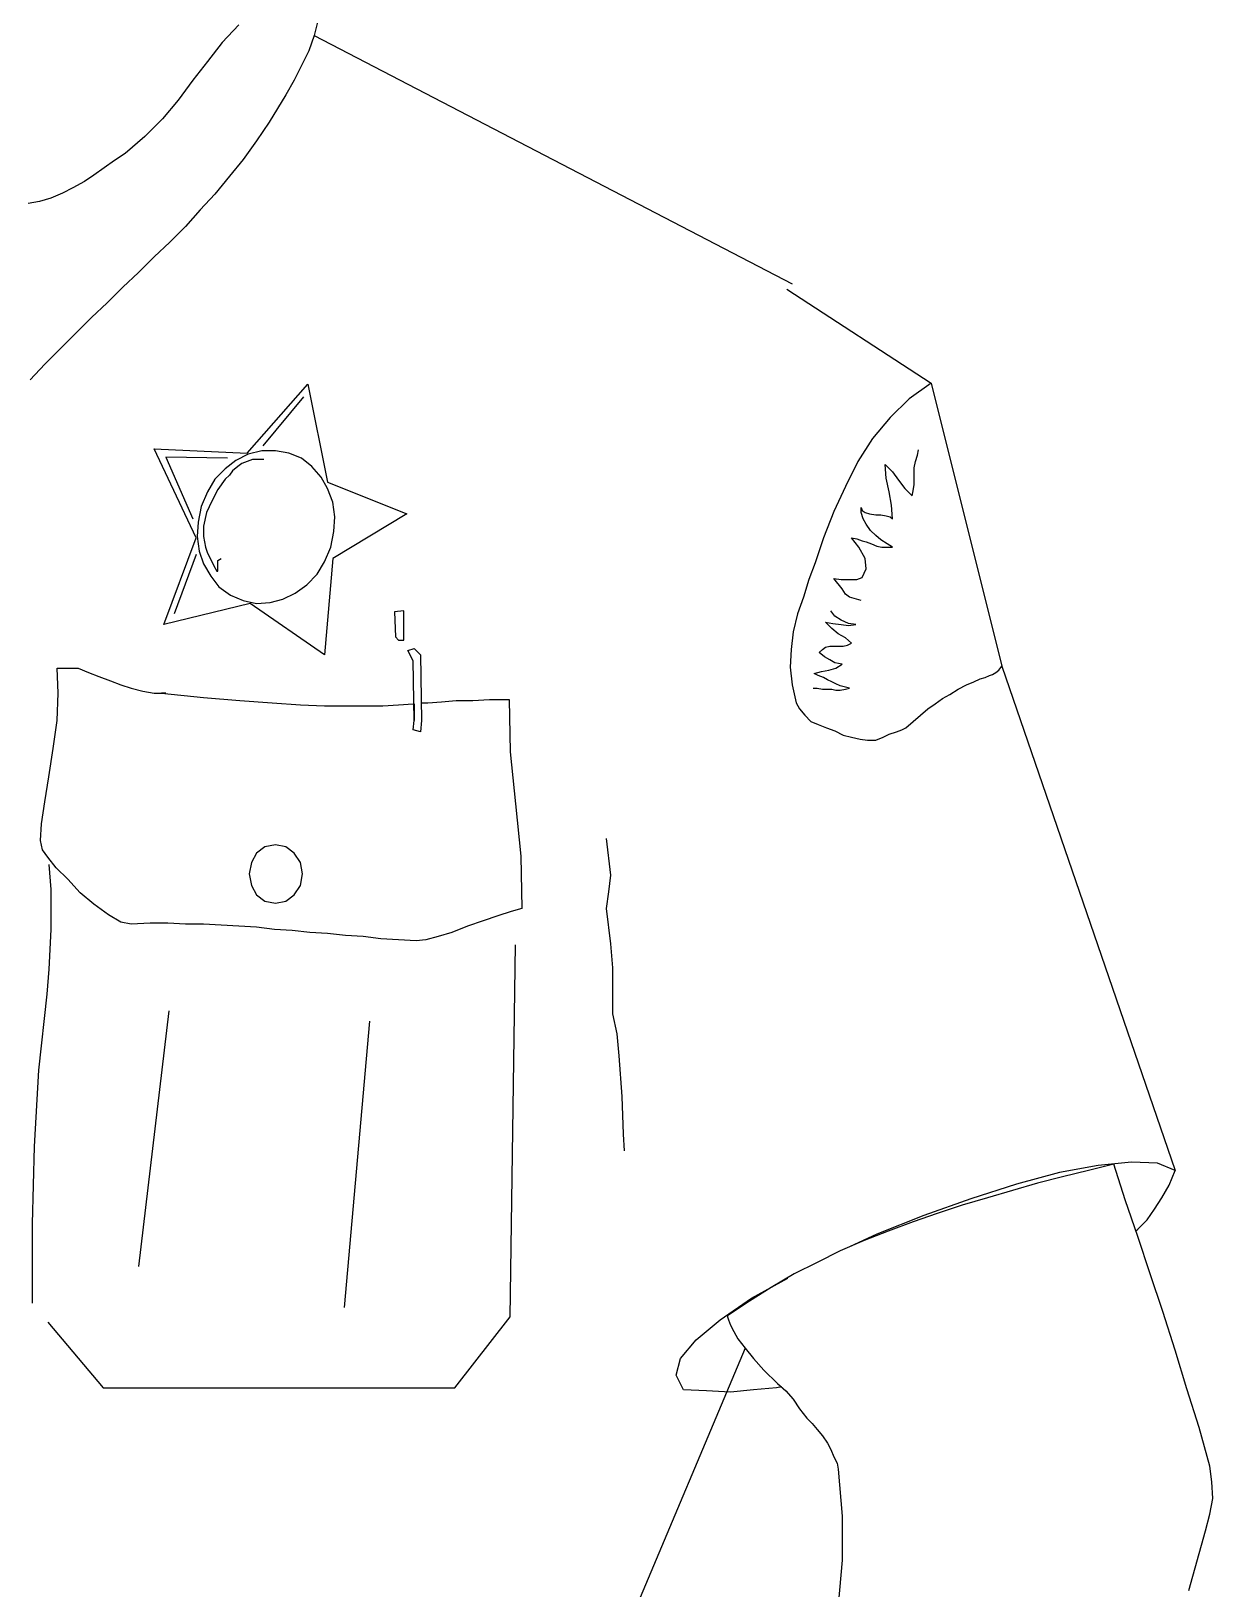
# Model space of a CAD drawing. Header units: millimetres. Extents: x -1624.82 to -1624.21, y 1860.8 to 1862.74.
# Drawn here: x -1624.527 to -1624.2111, y 1862.0007 to 1862.4169 of the extents above; entities that cross this region are included whole.
import ezdxf

# ---------------------------------------------------------------- set-up
doc = ezdxf.new("R2010")
doc.units = ezdxf.units.MM
doc.header["$LTSCALE"] = 10
doc.layers.add('Humanos', color=2, linetype='Continuous')

msp = doc.modelspace()

# ---------------------------------------------------------------- linework, layer by layer
at = {"layer": 'Humanos'}
for p, q in [((-1624.47149, 1862.41861), (-1624.47596, 1862.41387)), ((-1624.45028, 1862.42001), (-1624.4514, 1862.41582)), ((-1624.47596, 1862.41387), (-1624.47987, 1862.40885)), ((-1624.4514, 1862.41582), (-1624.4528, 1862.41164)), ((-1624.4514, 1862.41582), (-1624.3236, 1862.3494)), ((-1624.47987, 1862.40885), (-1624.48377, 1862.40382)), ((-1624.45475, 1862.40773), (-1624.45671, 1862.40382)), ((-1624.4528, 1862.41164), (-1624.45475, 1862.40773)), ((-1624.48377, 1862.40382), (-1624.48768, 1862.39853)), ((-1624.45671, 1862.40382), (-1624.45894, 1862.39992)), ((-1624.45894, 1862.39992), (-1624.46117, 1862.39629)), ((-1624.48768, 1862.39853), (-1624.49186, 1862.3935)), ((-1624.46117, 1862.39629), (-1624.4634, 1862.39266)), ((-1624.49186, 1862.3935), (-1624.49661, 1862.38875)), ((-1624.4634, 1862.39266), (-1624.46675, 1862.38764)), ((-1624.49661, 1862.38875), (-1624.50191, 1862.38429)), ((-1624.46675, 1862.38764), (-1624.47038, 1862.38261)), ((-1624.50191, 1862.38429), (-1624.5047, 1862.38234)), ((-1624.50749, 1862.38038), (-1624.51028, 1862.37843)), ((-1624.5047, 1862.38234), (-1624.50749, 1862.38038)), ((-1624.47038, 1862.38261), (-1624.47401, 1862.37815)), ((-1624.51586, 1862.37508), (-1624.51865, 1862.37368)), ((-1624.51279, 1862.37676), (-1624.51586, 1862.37508)), ((-1624.51028, 1862.37843), (-1624.51279, 1862.37676)), ((-1624.47401, 1862.37815), (-1624.47792, 1862.37341)), ((-1624.52479, 1862.37146), (-1624.52785, 1862.37089)), ((-1624.52171, 1862.37229), (-1624.52479, 1862.37146)), ((-1624.51865, 1862.37368), (-1624.52171, 1862.37229)), ((-1624.47792, 1862.37341), (-1624.48181, 1862.36923)), ((-1624.48181, 1862.36923), (-1624.48572, 1862.36476)), ((-1624.48572, 1862.36476), (-1624.48991, 1862.36057)), ((-1624.48991, 1862.36057), (-1624.4941, 1862.35666)), ((-1624.4941, 1862.35666), (-1624.49829, 1862.35248)), ((-1624.49829, 1862.35248), (-1624.50247, 1862.34857)), ((-1624.50247, 1862.34857), (-1624.50666, 1862.34438)), ((-1624.32499, 1862.34801), (-1624.28648, 1862.32289)), ((-1624.50666, 1862.34438), (-1624.51084, 1862.34047)), ((-1624.51084, 1862.34047), (-1624.51502, 1862.33629)), ((-1624.51502, 1862.33629), (-1624.5192, 1862.33211)), ((-1624.5192, 1862.33211), (-1624.52339, 1862.32792)), ((-1624.52339, 1862.32792), (-1624.52729, 1862.32374)), ((-1624.46926, 1862.3042), (-1624.45307, 1862.32262)), ((-1624.45307, 1862.32262), (-1624.44777, 1862.29639)), ((-1624.28648, 1862.32289), (-1624.29234, 1862.31871)), ((-1624.28648, 1862.32289), (-1624.26751, 1862.24727)), ((-1624.45419, 1862.31927), (-1624.46508, 1862.30616)), ((-1624.29234, 1862.31871), (-1624.29736, 1862.31369)), ((-1624.29736, 1862.31369), (-1624.3021, 1862.30811)), ((-1624.3021, 1862.30811), (-1624.30601, 1862.30197)), ((-1624.4941, 1862.30532), (-1624.46926, 1862.3042)), ((-1624.48293, 1862.2816), (-1624.4941, 1862.30532)), ((-1624.46899, 1862.30393), (-1624.47234, 1862.30225)), ((-1624.46535, 1862.30476), (-1624.46899, 1862.30393)), ((-1624.46173, 1862.30476), (-1624.46535, 1862.30476)), ((-1624.4581, 1862.3042), (-1624.46173, 1862.30476)), ((-1624.45475, 1862.30281), (-1624.4581, 1862.3042)), ((-1624.29067, 1862.30197), (-1624.29011, 1862.30364)), ((-1624.29011, 1862.30364), (-1624.28983, 1862.30504)), ((-1624.49103, 1862.30308), (-1624.48377, 1862.28662)), ((-1624.47457, 1862.30281), (-1624.49103, 1862.30308)), ((-1624.47513, 1862.30002), (-1624.47792, 1862.29723)), ((-1624.47234, 1862.30225), (-1624.47513, 1862.30002)), ((-1624.47317, 1862.29946), (-1624.47401, 1862.29834)), ((-1624.47178, 1862.30058), (-1624.47317, 1862.29946)), ((-1624.47066, 1862.30141), (-1624.47178, 1862.30058)), ((-1624.46926, 1862.30197), (-1624.47066, 1862.30141)), ((-1624.46787, 1862.30253), (-1624.46926, 1862.30197)), ((-1624.46647, 1862.30253), (-1624.46787, 1862.30253)), ((-1624.46479, 1862.30253), (-1624.46647, 1862.30253)), ((-1624.45197, 1862.30058), (-1624.45475, 1862.30281)), ((-1624.44945, 1862.29779), (-1624.45197, 1862.30058)), ((-1624.30601, 1862.30197), (-1624.30936, 1862.29527)), ((-1624.29877, 1862.30114), (-1624.29681, 1862.29918)), ((-1624.29848, 1862.2975), (-1624.29877, 1862.30114)), ((-1624.29095, 1862.30029), (-1624.29067, 1862.30197)), ((-1624.29095, 1862.2989), (-1624.29095, 1862.30029)), ((-1624.47792, 1862.29723), (-1624.47987, 1862.29388)), ((-1624.47513, 1862.29723), (-1624.47708, 1862.29444)), ((-1624.47401, 1862.29834), (-1624.47513, 1862.29723)), ((-1624.44777, 1862.29471), (-1624.44945, 1862.29779)), ((-1624.44777, 1862.29639), (-1624.42656, 1862.28801)), ((-1624.30936, 1862.29527), (-1624.31244, 1862.28857)), ((-1624.29765, 1862.29388), (-1624.29848, 1862.2975)), ((-1624.29681, 1862.29918), (-1624.29513, 1862.29694)), ((-1624.29513, 1862.29694), (-1624.29346, 1862.29471)), ((-1624.29122, 1862.29415), (-1624.29095, 1862.29583)), ((-1624.29095, 1862.2975), (-1624.29095, 1862.2989)), ((-1624.29095, 1862.29583), (-1624.29095, 1862.2975)), ((-1624.47987, 1862.29388), (-1624.48154, 1862.28997)), ((-1624.47875, 1862.29136), (-1624.48015, 1862.2883)), ((-1624.47708, 1862.29444), (-1624.47875, 1862.29136)), ((-1624.44638, 1862.29109), (-1624.44777, 1862.29471)), ((-1624.44583, 1862.28718), (-1624.44638, 1862.29109)), ((-1624.29708, 1862.29025), (-1624.29765, 1862.29388)), ((-1624.29346, 1862.29471), (-1624.29151, 1862.29276)), ((-1624.29151, 1862.29276), (-1624.29122, 1862.29415)), ((-1624.48154, 1862.28997), (-1624.48237, 1862.28578)), ((-1624.48015, 1862.2883), (-1624.48098, 1862.28466)), ((-1624.42656, 1862.28801), (-1624.44638, 1862.27602)), ((-1624.4461, 1862.28327), (-1624.44583, 1862.28718)), ((-1624.31244, 1862.28857), (-1624.31523, 1862.2816)), ((-1624.30518, 1862.28969), (-1624.3049, 1862.28885)), ((-1624.30518, 1862.2883), (-1624.30518, 1862.28969)), ((-1624.30462, 1862.28662), (-1624.30518, 1862.2883)), ((-1624.3049, 1862.28885), (-1624.30406, 1862.2883)), ((-1624.30406, 1862.2883), (-1624.30295, 1862.28801)), ((-1624.30295, 1862.28801), (-1624.30127, 1862.28774)), ((-1624.30127, 1862.28774), (-1624.29987, 1862.28774)), ((-1624.29987, 1862.28774), (-1624.29848, 1862.28745)), ((-1624.29848, 1862.28745), (-1624.29736, 1862.28718)), ((-1624.29736, 1862.28718), (-1624.29681, 1862.28662)), ((-1624.29681, 1862.28662), (-1624.29708, 1862.29025)), ((-1624.48237, 1862.28578), (-1624.48266, 1862.28187)), ((-1624.48098, 1862.28466), (-1624.48098, 1862.28327)), ((-1624.48098, 1862.28327), (-1624.48098, 1862.28187)), ((-1624.44694, 1862.27908), (-1624.4461, 1862.28327)), ((-1624.30378, 1862.28522), (-1624.30462, 1862.28662)), ((-1624.30266, 1862.28355), (-1624.30378, 1862.28522)), ((-1624.30127, 1862.28216), (-1624.30266, 1862.28355)), ((-1624.49159, 1862.25844), (-1624.48293, 1862.2816)), ((-1624.48266, 1862.28187), (-1624.4821, 1862.27796)), ((-1624.48098, 1862.28187), (-1624.48071, 1862.28048)), ((-1624.48071, 1862.28048), (-1624.48042, 1862.27908)), ((-1624.48042, 1862.27908), (-1624.47987, 1862.27742)), ((-1624.44862, 1862.27518), (-1624.44694, 1862.27908)), ((-1624.31523, 1862.2816), (-1624.31746, 1862.2749)), ((-1624.30769, 1862.2816), (-1624.3063, 1862.28131)), ((-1624.30574, 1862.27908), (-1624.30769, 1862.2816)), ((-1624.3063, 1862.28131), (-1624.3049, 1862.28077)), ((-1624.30406, 1862.27602), (-1624.30574, 1862.27908)), ((-1624.3049, 1862.28077), (-1624.30378, 1862.28048)), ((-1624.30378, 1862.28048), (-1624.30239, 1862.27992)), ((-1624.30239, 1862.27992), (-1624.30099, 1862.27937)), ((-1624.29987, 1862.28104), (-1624.30127, 1862.28216)), ((-1624.30099, 1862.27937), (-1624.2996, 1862.27908)), ((-1624.29821, 1862.27992), (-1624.29987, 1862.28104)), ((-1624.2996, 1862.27908), (-1624.29821, 1862.27908)), ((-1624.29681, 1862.27908), (-1624.29821, 1862.27992)), ((-1624.29821, 1862.27908), (-1624.29681, 1862.27908)), ((-1624.48293, 1862.27713), (-1624.4888, 1862.26123)), ((-1624.4821, 1862.27796), (-1624.48098, 1862.27463)), ((-1624.48098, 1862.27463), (-1624.47902, 1862.27128)), ((-1624.47987, 1862.27742), (-1624.47902, 1862.27574)), ((-1624.47902, 1862.27574), (-1624.47819, 1862.27407)), ((-1624.47708, 1862.27546), (-1624.47624, 1862.27602)), ((-1624.47708, 1862.27407), (-1624.47708, 1862.27546)), ((-1624.45057, 1862.27183), (-1624.44862, 1862.27518)), ((-1624.44638, 1862.27602), (-1624.44862, 1862.25034)), ((-1624.31746, 1862.2749), (-1624.31913, 1862.27043)), ((-1624.30378, 1862.27323), (-1624.30406, 1862.27602)), ((-1624.47902, 1862.27128), (-1624.4768, 1862.26849)), ((-1624.47819, 1862.27407), (-1624.47736, 1862.27267)), ((-1624.47736, 1862.27267), (-1624.47708, 1862.27267)), ((-1624.47708, 1862.27267), (-1624.47708, 1862.27407)), ((-1624.45336, 1862.26904), (-1624.45057, 1862.27183)), ((-1624.31913, 1862.27043), (-1624.32052, 1862.26569)), ((-1624.31244, 1862.27072), (-1624.31048, 1862.27043)), ((-1624.3102, 1862.26793), (-1624.31244, 1862.27072)), ((-1624.31048, 1862.27043), (-1624.30824, 1862.27043)), ((-1624.30824, 1862.27043), (-1624.3063, 1862.27043)), ((-1624.3063, 1862.27043), (-1624.3049, 1862.27099)), ((-1624.3049, 1862.27099), (-1624.30378, 1862.27323)), ((-1624.4768, 1862.26849), (-1624.47373, 1862.26625)), ((-1624.47373, 1862.26625), (-1624.47038, 1862.26485)), ((-1624.45977, 1862.26514), (-1624.45642, 1862.26681)), ((-1624.45642, 1862.26681), (-1624.45336, 1862.26904)), ((-1624.30936, 1862.26653), (-1624.3102, 1862.26793)), ((-1624.30824, 1862.26569), (-1624.30936, 1862.26653)), ((-1624.46843, 1862.26402), (-1624.49159, 1862.25844)), ((-1624.47038, 1862.26485), (-1624.46675, 1862.26402)), ((-1624.44862, 1862.25034), (-1624.46843, 1862.26402)), ((-1624.46675, 1862.26402), (-1624.46312, 1862.26429)), ((-1624.46312, 1862.26429), (-1624.45977, 1862.26514)), ((-1624.42741, 1862.26206), (-1624.42991, 1862.26179)), ((-1624.42741, 1862.25425), (-1624.42741, 1862.26206)), ((-1624.32052, 1862.26569), (-1624.3222, 1862.26123)), ((-1624.31215, 1862.26067), (-1624.31327, 1862.26206)), ((-1624.30518, 1862.26485), (-1624.30824, 1862.26569)), ((-1624.42991, 1862.26179), (-1624.42964, 1862.25509)), ((-1624.3222, 1862.26123), (-1624.32332, 1862.25648)), ((-1624.31467, 1862.259), (-1624.31271, 1862.25871)), ((-1624.31299, 1862.25732), (-1624.31467, 1862.259)), ((-1624.31271, 1862.25871), (-1624.31048, 1862.25844)), ((-1624.31048, 1862.25955), (-1624.31215, 1862.26067)), ((-1624.30853, 1862.25871), (-1624.31048, 1862.25955)), ((-1624.31048, 1862.25844), (-1624.30853, 1862.25815)), ((-1624.30657, 1862.25844), (-1624.30853, 1862.25871)), ((-1624.30853, 1862.25815), (-1624.30657, 1862.25844)), ((-1624.42964, 1862.25509), (-1624.4288, 1862.25425)), ((-1624.4288, 1862.25425), (-1624.42741, 1862.25425)), ((-1624.32332, 1862.25648), (-1624.32387, 1862.25174)), ((-1624.31132, 1862.25592), (-1624.31299, 1862.25732)), ((-1624.30936, 1862.2548), (-1624.31132, 1862.25592)), ((-1624.30769, 1862.25341), (-1624.30936, 1862.2548)), ((-1624.42629, 1862.25147), (-1624.42461, 1862.25201)), ((-1624.42489, 1862.24866), (-1624.42629, 1862.25147)), ((-1624.42461, 1862.25201), (-1624.42294, 1862.25034)), ((-1624.42294, 1862.25034), (-1624.42266, 1862.23276)), ((-1624.32387, 1862.25174), (-1624.32416, 1862.247)), ((-1624.31634, 1862.2509), (-1624.3155, 1862.25174)), ((-1624.31494, 1862.24978), (-1624.31634, 1862.2509)), ((-1624.3155, 1862.25174), (-1624.31467, 1862.2523)), ((-1624.31355, 1862.24895), (-1624.31494, 1862.24978)), ((-1624.31467, 1862.2523), (-1624.31355, 1862.25257)), ((-1624.31355, 1862.25257), (-1624.31244, 1862.25257)), ((-1624.31244, 1862.25257), (-1624.31104, 1862.25257)), ((-1624.31104, 1862.25257), (-1624.30992, 1862.25257)), ((-1624.30992, 1862.25257), (-1624.3088, 1862.25286)), ((-1624.3088, 1862.25286), (-1624.30769, 1862.25341)), ((-1624.52004, 1862.24672), (-1624.51446, 1862.24672)), ((-1624.51976, 1862.24002), (-1624.52004, 1862.24672)), ((-1624.51446, 1862.24672), (-1624.51167, 1862.2456)), ((-1624.51167, 1862.2456), (-1624.50889, 1862.24448)), ((-1624.42461, 1862.23276), (-1624.42489, 1862.24866)), ((-1624.32416, 1862.247), (-1624.3236, 1862.24225)), ((-1624.31773, 1862.24533), (-1624.31579, 1862.24588)), ((-1624.31662, 1862.24477), (-1624.31773, 1862.24533)), ((-1624.31579, 1862.24588), (-1624.31383, 1862.24616)), ((-1624.31383, 1862.24616), (-1624.31188, 1862.24672)), ((-1624.31215, 1862.24812), (-1624.31355, 1862.24895)), ((-1624.3102, 1862.24783), (-1624.31215, 1862.24812)), ((-1624.31188, 1862.24672), (-1624.3102, 1862.24783)), ((-1624.27001, 1862.24504), (-1624.26918, 1862.2456)), ((-1624.26918, 1862.2456), (-1624.26834, 1862.24616)), ((-1624.26834, 1862.24616), (-1624.26751, 1862.24727)), ((-1624.26751, 1862.24727), (-1624.22119, 1862.11249)), ((-1624.50889, 1862.24448), (-1624.50582, 1862.24337)), ((-1624.50582, 1862.24337), (-1624.50303, 1862.24225)), ((-1624.50303, 1862.24225), (-1624.50024, 1862.24142)), ((-1624.50024, 1862.24142), (-1624.49717, 1862.24058)), ((-1624.3236, 1862.24225), (-1624.32248, 1862.23751)), ((-1624.31802, 1862.24142), (-1624.3169, 1862.24142)), ((-1624.3169, 1862.24142), (-1624.3155, 1862.24113)), ((-1624.31523, 1862.24421), (-1624.31662, 1862.24477)), ((-1624.3155, 1862.24113), (-1624.31438, 1862.24113)), ((-1624.31411, 1862.24365), (-1624.31523, 1862.24421)), ((-1624.31438, 1862.24113), (-1624.31299, 1862.24113)), ((-1624.31299, 1862.24309), (-1624.31411, 1862.24365)), ((-1624.31188, 1862.24253), (-1624.31299, 1862.24309)), ((-1624.31299, 1862.24113), (-1624.31188, 1862.24086)), ((-1624.31076, 1862.24198), (-1624.31188, 1862.24253)), ((-1624.30936, 1862.24169), (-1624.31076, 1862.24198)), ((-1624.31076, 1862.24086), (-1624.30936, 1862.24113)), ((-1624.30824, 1862.24142), (-1624.30936, 1862.24169)), ((-1624.30936, 1862.24113), (-1624.30824, 1862.24142)), ((-1624.28146, 1862.23974), (-1624.27923, 1862.24113)), ((-1624.27923, 1862.24113), (-1624.277, 1862.24225)), ((-1624.277, 1862.24225), (-1624.27504, 1862.24309)), ((-1624.27504, 1862.24309), (-1624.27336, 1862.24392)), ((-1624.27336, 1862.24392), (-1624.27197, 1862.24421)), ((-1624.27197, 1862.24421), (-1624.27086, 1862.24477)), ((-1624.27086, 1862.24477), (-1624.27001, 1862.24504)), ((-1624.52004, 1862.23276), (-1624.51976, 1862.24002)), ((-1624.49717, 1862.24058), (-1624.4941, 1862.24002)), ((-1624.4941, 1862.24002), (-1624.49103, 1862.24002)), ((-1624.49215, 1862.24002), (-1624.48098, 1862.2389)), ((-1624.49186, 1862.24002), (-1624.49215, 1862.24002)), ((-1624.49159, 1862.24002), (-1624.49186, 1862.24002)), ((-1624.4913, 1862.24002), (-1624.49159, 1862.24002)), ((-1624.49103, 1862.24002), (-1624.4913, 1862.24002)), ((-1624.48098, 1862.2389), (-1624.47122, 1862.23807)), ((-1624.47122, 1862.23807), (-1624.46256, 1862.23751)), ((-1624.46256, 1862.23751), (-1624.45503, 1862.23695)), ((-1624.4288, 1862.23695), (-1624.42489, 1862.23723)), ((-1624.42489, 1862.23723), (-1624.42461, 1862.23723)), ((-1624.42461, 1862.23723), (-1624.42461, 1862.23276)), ((-1624.42266, 1862.23751), (-1624.42098, 1862.23751)), ((-1624.42098, 1862.23751), (-1624.41736, 1862.23778)), ((-1624.41736, 1862.23778), (-1624.41345, 1862.23807)), ((-1624.41345, 1862.23807), (-1624.40898, 1862.23807)), ((-1624.40898, 1862.23807), (-1624.40452, 1862.23834)), ((-1624.40452, 1862.23834), (-1624.39922, 1862.23834)), ((-1624.39922, 1862.23834), (-1624.39894, 1862.22439)), ((-1624.32248, 1862.23751), (-1624.32164, 1862.23584)), ((-1624.31188, 1862.24086), (-1624.31076, 1862.24086)), ((-1624.28732, 1862.23584), (-1624.28537, 1862.23723)), ((-1624.28537, 1862.23723), (-1624.28341, 1862.23863)), ((-1624.28341, 1862.23863), (-1624.28146, 1862.23974)), ((-1624.45503, 1862.23695), (-1624.44862, 1862.23667)), ((-1624.44862, 1862.23667), (-1624.44275, 1862.23667)), ((-1624.44275, 1862.23667), (-1624.43773, 1862.23667)), ((-1624.43773, 1862.23667), (-1624.43299, 1862.23667)), ((-1624.43299, 1862.23667), (-1624.4288, 1862.23695)), ((-1624.32164, 1862.23584), (-1624.32025, 1862.23416)), ((-1624.32025, 1862.23416), (-1624.31858, 1862.23249)), ((-1624.29122, 1862.23249), (-1624.28928, 1862.23416)), ((-1624.28928, 1862.23416), (-1624.28732, 1862.23584)), ((-1624.52115, 1862.22523), (-1624.52004, 1862.23276)), ((-1624.42489, 1862.23025), (-1624.42461, 1862.23276)), ((-1624.42294, 1862.2297), (-1624.42489, 1862.23025)), ((-1624.42266, 1862.23276), (-1624.42294, 1862.2297)), ((-1624.31858, 1862.23249), (-1624.31662, 1862.23164)), ((-1624.31662, 1862.23164), (-1624.31438, 1862.23081)), ((-1624.31438, 1862.23081), (-1624.31215, 1862.22997)), ((-1624.31215, 1862.22997), (-1624.30992, 1862.22885)), ((-1624.30992, 1862.22885), (-1624.30769, 1862.22829)), ((-1624.29931, 1862.22829), (-1624.29765, 1862.22914)), ((-1624.29765, 1862.22914), (-1624.29569, 1862.2297)), ((-1624.29569, 1862.2297), (-1624.2943, 1862.23025)), ((-1624.2943, 1862.23025), (-1624.29318, 1862.23081)), ((-1624.29318, 1862.23081), (-1624.29122, 1862.23249)), ((-1624.52227, 1862.2177), (-1624.52115, 1862.22523)), ((-1624.30769, 1862.22829), (-1624.30545, 1862.22774)), ((-1624.30545, 1862.22774), (-1624.3035, 1862.22746)), ((-1624.3035, 1862.22746), (-1624.30127, 1862.22746)), ((-1624.30127, 1862.22746), (-1624.29931, 1862.22829)), ((-1624.39894, 1862.22439), (-1624.39755, 1862.21044)), ((-1624.52339, 1862.211), (-1624.52227, 1862.2177)), ((-1624.52423, 1862.20513), (-1624.52339, 1862.211)), ((-1624.39755, 1862.21044), (-1624.39615, 1862.19649)), ((-1624.5245, 1862.20067), (-1624.52423, 1862.20513)), ((-1624.52394, 1862.19816), (-1624.5245, 1862.20067)), ((-1624.46173, 1862.19955), (-1624.46452, 1862.19899)), ((-1624.45894, 1862.19899), (-1624.46173, 1862.19955)), ((-1624.37327, 1862.20123), (-1624.37215, 1862.19146)), ((-1624.52255, 1862.1962), (-1624.52394, 1862.19816)), ((-1624.52032, 1862.19341), (-1624.52255, 1862.1962)), ((-1624.46675, 1862.19732), (-1624.46814, 1862.19481)), ((-1624.46452, 1862.19899), (-1624.46675, 1862.19732)), ((-1624.45671, 1862.19732), (-1624.45894, 1862.19899)), ((-1624.45503, 1862.19481), (-1624.45671, 1862.19732)), ((-1624.39615, 1862.19649), (-1624.39587, 1862.18253)), ((-1624.52227, 1862.19425), (-1624.52171, 1862.18756)), ((-1624.51725, 1862.19035), (-1624.52032, 1862.19341)), ((-1624.46814, 1862.19481), (-1624.4687, 1862.19174)), ((-1624.4687, 1862.19174), (-1624.46814, 1862.18867)), ((-1624.45447, 1862.19174), (-1624.45503, 1862.19481)), ((-1624.45503, 1862.18867), (-1624.45447, 1862.19174)), ((-1624.37215, 1862.19146), (-1624.37271, 1862.187)), ((-1624.52171, 1862.18756), (-1624.52171, 1862.17695)), ((-1624.51391, 1862.18671), (-1624.51725, 1862.19035)), ((-1624.46814, 1862.18867), (-1624.46675, 1862.18617)), ((-1624.45671, 1862.18617), (-1624.45503, 1862.18867)), ((-1624.51028, 1862.18365), (-1624.51391, 1862.18671)), ((-1624.50638, 1862.18086), (-1624.51028, 1862.18365)), ((-1624.46675, 1862.18617), (-1624.46452, 1862.18449)), ((-1624.46452, 1862.18449), (-1624.46173, 1862.18393)), ((-1624.46173, 1862.18393), (-1624.45894, 1862.18449)), ((-1624.45894, 1862.18449), (-1624.45671, 1862.18617)), ((-1624.37271, 1862.187), (-1624.37327, 1862.18253)), ((-1624.50303, 1862.17891), (-1624.50638, 1862.18086)), ((-1624.50024, 1862.17835), (-1624.50303, 1862.17891)), ((-1624.40619, 1862.17918), (-1624.41039, 1862.17779)), ((-1624.40229, 1862.18058), (-1624.40619, 1862.17918)), ((-1624.39866, 1862.1817), (-1624.40229, 1862.18058)), ((-1624.39587, 1862.18253), (-1624.39866, 1862.1817)), ((-1624.37327, 1862.18253), (-1624.37215, 1862.17304)), ((-1624.52171, 1862.17695), (-1624.52227, 1862.16634)), ((-1624.49521, 1862.17863), (-1624.50024, 1862.17835)), ((-1624.49047, 1862.17863), (-1624.49521, 1862.17863)), ((-1624.48572, 1862.17835), (-1624.49047, 1862.17863)), ((-1624.48098, 1862.17835), (-1624.48572, 1862.17835)), ((-1624.47624, 1862.17807), (-1624.48098, 1862.17835)), ((-1624.47149, 1862.17779), (-1624.47624, 1862.17807)), ((-1624.46675, 1862.17751), (-1624.47149, 1862.17779)), ((-1624.462, 1862.17695), (-1624.46675, 1862.17751)), ((-1624.45726, 1862.17668), (-1624.462, 1862.17695)), ((-1624.45251, 1862.17612), (-1624.45726, 1862.17668)), ((-1624.44777, 1862.17583), (-1624.45251, 1862.17612)), ((-1624.44303, 1862.17528), (-1624.44777, 1862.17583)), ((-1624.43829, 1862.175), (-1624.44303, 1862.17528)), ((-1624.43355, 1862.17444), (-1624.43829, 1862.175)), ((-1624.4182, 1862.175), (-1624.42154, 1862.17416)), ((-1624.41457, 1862.17612), (-1624.4182, 1862.175)), ((-1624.41039, 1862.17779), (-1624.41457, 1862.17612)), ((-1624.4288, 1862.17416), (-1624.43355, 1862.17444)), ((-1624.42406, 1862.17389), (-1624.4288, 1862.17416)), ((-1624.42154, 1862.17416), (-1624.42406, 1862.17389)), ((-1624.39894, 1862.07342), (-1624.39755, 1862.17277)), ((-1624.37215, 1862.17304), (-1624.3716, 1862.16663)), ((-1624.52227, 1862.16634), (-1624.52283, 1862.15965)), ((-1624.3716, 1862.16663), (-1624.3716, 1862.1602)), ((-1624.52283, 1862.15965), (-1624.52506, 1862.13928)), ((-1624.3716, 1862.1602), (-1624.3716, 1862.15435)), ((-1624.49019, 1862.15519), (-1624.49829, 1862.08682)), ((-1624.3716, 1862.15435), (-1624.37048, 1862.14905)), ((-1624.43661, 1862.1524), (-1624.44331, 1862.07594)), ((-1624.37048, 1862.14905), (-1624.36992, 1862.14318)), ((-1624.36992, 1862.14318), (-1624.36908, 1862.1323)), ((-1624.52506, 1862.13928), (-1624.52618, 1862.11891)), ((-1624.36908, 1862.1323), (-1624.3688, 1862.12226)), ((-1624.3688, 1862.12226), (-1624.36852, 1862.11779)), ((-1624.52618, 1862.11891), (-1624.52673, 1862.09825)), ((-1624.24183, 1862.11388), (-1624.25216, 1862.11194)), ((-1624.24435, 1862.11249), (-1624.25132, 1862.11082)), ((-1624.23765, 1862.11417), (-1624.24435, 1862.11249)), ((-1624.23291, 1862.11473), (-1624.24183, 1862.11388)), ((-1624.23458, 1862.10468), (-1624.23765, 1862.11417)), ((-1624.22593, 1862.11444), (-1624.23291, 1862.11473)), ((-1624.22119, 1862.11249), (-1624.22593, 1862.11444)), ((-1624.22286, 1862.10859), (-1624.22119, 1862.11249)), ((-1624.2636, 1862.10886), (-1624.27588, 1862.10495)), ((-1624.25802, 1862.10914), (-1624.26471, 1862.10719)), ((-1624.25216, 1862.11194), (-1624.2636, 1862.10886)), ((-1624.25132, 1862.11082), (-1624.25802, 1862.10914)), ((-1624.22481, 1862.10524), (-1624.22286, 1862.10859)), ((-1624.27588, 1862.10495), (-1624.28843, 1862.10049)), ((-1624.27141, 1862.10524), (-1624.27811, 1862.10328)), ((-1624.26471, 1862.10719), (-1624.27141, 1862.10524)), ((-1624.23123, 1862.09492), (-1624.23458, 1862.10468)), ((-1624.22677, 1862.10216), (-1624.22481, 1862.10524)), ((-1624.28843, 1862.10049), (-1624.30099, 1862.09546)), ((-1624.28481, 1862.10105), (-1624.29122, 1862.09881)), ((-1624.27811, 1862.10328), (-1624.28481, 1862.10105)), ((-1624.22872, 1862.09937), (-1624.22677, 1862.10216)), ((-1624.52673, 1862.09825), (-1624.52673, 1862.07705)), ((-1624.30099, 1862.09546), (-1624.30824, 1862.09212)), ((-1624.29792, 1862.09631), (-1624.30434, 1862.0938)), ((-1624.29122, 1862.09881), (-1624.29792, 1862.09631)), ((-1624.23179, 1862.09631), (-1624.23123, 1862.09686)), ((-1624.23123, 1862.09686), (-1624.22872, 1862.09937)), ((-1624.30434, 1862.0938), (-1624.31076, 1862.09101)), ((-1624.22788, 1862.08487), (-1624.23123, 1862.09492)), ((-1624.3169, 1862.08793), (-1624.32304, 1862.08487)), ((-1624.31076, 1862.09101), (-1624.3169, 1862.08793)), ((-1624.33448, 1862.07844), (-1624.32472, 1862.08375)), ((-1624.32304, 1862.08487), (-1624.32917, 1862.08123)), ((-1624.22453, 1862.07482), (-1624.22788, 1862.08487)), ((-1624.32917, 1862.08123), (-1624.33504, 1862.07761)), ((-1624.34285, 1862.07259), (-1624.33448, 1862.07844)), ((-1624.33504, 1862.07761), (-1624.34089, 1862.0737)), ((-1624.22119, 1862.0645), (-1624.22453, 1862.07482)), ((-1624.52255, 1862.07203), (-1624.50778, 1862.05445)), ((-1624.41373, 1862.05445), (-1624.39894, 1862.07342)), ((-1624.34927, 1862.06728), (-1624.34285, 1862.07259)), ((-1624.34089, 1862.0737), (-1624.34089, 1862.07342)), ((-1624.34089, 1862.07342), (-1624.34062, 1862.07259)), ((-1624.34062, 1862.07259), (-1624.34006, 1862.07119)), ((-1624.34006, 1862.07119), (-1624.33922, 1862.06951)), ((-1624.35346, 1862.06227), (-1624.34927, 1862.06728)), ((-1624.33922, 1862.06951), (-1624.3381, 1862.06756)), ((-1624.3381, 1862.06756), (-1624.33615, 1862.06506)), ((-1624.33615, 1862.06506), (-1624.38527, 1861.94869)), ((-1624.35458, 1862.0578), (-1624.35346, 1862.06227)), ((-1624.33615, 1862.06506), (-1624.33392, 1862.06227)), ((-1624.33392, 1862.06227), (-1624.33113, 1862.05919)), ((-1624.21811, 1862.05417), (-1624.22119, 1862.0645)), ((-1624.33113, 1862.05919), (-1624.32751, 1862.05557)), ((-1624.50778, 1862.05445), (-1624.41373, 1862.05445)), ((-1624.35262, 1862.05389), (-1624.35458, 1862.0578)), ((-1624.34648, 1862.05361), (-1624.35262, 1862.05389)), ((-1624.33392, 1862.05389), (-1624.34006, 1862.05333)), ((-1624.32778, 1862.05445), (-1624.33392, 1862.05389)), ((-1624.32639, 1862.05472), (-1624.32778, 1862.05445)), ((-1624.32751, 1862.05557), (-1624.32526, 1862.05361)), ((-1624.21476, 1862.04384), (-1624.21811, 1862.05417)), ((-1624.34006, 1862.05333), (-1624.34648, 1862.05361)), ((-1624.32526, 1862.05361), (-1624.32332, 1862.05138)), ((-1624.32332, 1862.05138), (-1624.32164, 1862.04887)), ((-1624.32164, 1862.04887), (-1624.31969, 1862.04635)), ((-1624.31969, 1862.04635), (-1624.31829, 1862.04496)), ((-1624.31829, 1862.04496), (-1624.3169, 1862.04329)), ((-1624.3169, 1862.04329), (-1624.3155, 1862.04161)), ((-1624.3155, 1862.04161), (-1624.31411, 1862.03965)), ((-1624.21197, 1862.03351), (-1624.21476, 1862.04384)), ((-1624.31411, 1862.03965), (-1624.31327, 1862.03798)), ((-1624.31327, 1862.03798), (-1624.31244, 1862.03603)), ((-1624.31244, 1862.03603), (-1624.31159, 1862.03436)), ((-1624.31159, 1862.03436), (-1624.31132, 1862.03268)), ((-1624.21141, 1862.02933), (-1624.21197, 1862.03351)), ((-1624.31132, 1862.03268), (-1624.3102, 1862.02013)), ((-1624.21114, 1862.02487), (-1624.21141, 1862.02933)), ((-1624.21197, 1862.02068), (-1624.21114, 1862.02487)), ((-1624.21309, 1862.01622), (-1624.21197, 1862.02068)), ((-1624.3102, 1862.02013), (-1624.3102, 1862.0084)), ((-1624.21755, 1862.00032), (-1624.21309, 1862.01622)), ((-1624.3102, 1862.0084), (-1624.31132, 1861.99641))]:
    msp.add_line(p, q, dxfattribs=at)

doc.saveas('drawing.dxf')
